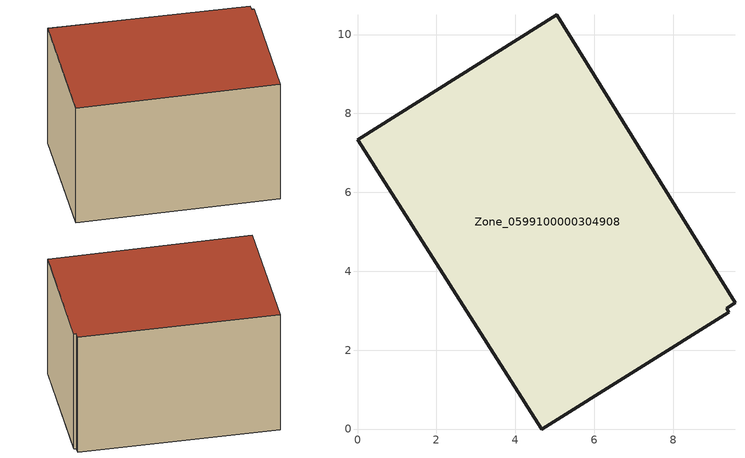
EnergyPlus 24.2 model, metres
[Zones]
Zone_0599100000304908
 floor ground (C_G): 0,7.33 5.05,10.5 9.57,3.2 9.36,3.06 9.41,2.96 4.67,0 z0
 wall outside (C_F): 5.05,10.5 0,7.33 4.67,0 9.41,2.96 9.36,3.06 9.57,3.2 5.05,10.5 z0:5.8
 roof outside (C_R): 0,7.33 4.67,0 9.41,2.96 9.36,3.06 9.57,3.2 5.05,10.5 z5.8
[BUILDING]
Pand.0599100000304908: North Axis=0; Terrain=City; Loads Convergence Tolerance Value=0.04; Temperature Convergence Tolerance Value=0.4; Solar Distribution=FullExterior; Maximum Number of Warmup Days=25; Minimum Number of Warmup Days=1
[Site:Location]
Rotterdam.The.Hague.AP_ZH_NLD Design_Conditions: Latitude=51.96; Longitude=4.45; Time Zone=1; Elevation=-4.5
[SITE:GROUNDTEMPERATURE:BUILDINGSURFACE]
18, 18, 18, 18, 18, 18, 18, 18, 18, 18, 18, 18
[MATERIAL] Thermal Absorptance=0.9; Solar Absorptance=0.7; Visible Absorptance=0.7
Name | Roughness | Thickness | Conductivity | Density | Specific Heat
G.TI.1965-1974 | MediumSmooth | 0.15 | 0.882353 | 540 | 1210
F.TI.1965-1974 | Rough | 0.3 | 0.697674 | 1920 | 840
R.TI.1965-1974 | MediumRough | 0.2 | 0.232558 | 1500 | 1000
[CONSTRUCTION]
C_G: G.TI.1965-1974
C_F: F.TI.1965-1974
C_R: R.TI.1965-1974
[ZONE]
Zone_0599100000304908: Type=1; Multiplier=1; Ceiling Height=Autocalculate; Volume=Autocalculate; Floor Area=autocalculate; Part of Total Floor Area=Yes
[ZONEINFILTRATION:DESIGNFLOWRATE]
Infil_Zone_0599100000304908: Zone or ZoneList or Space or SpaceList=Zone_0599100000304908; Schedule=AlwaysOn; Design Flow Rate Calculation Method=Flow/Area; Flow Rate per Floor Area=0.003; Constant Term Coefficient=1; Temperature Term Coefficient=0; Velocity Term Coefficient=0; Velocity Squared Term Coefficient=0
[HVACTEMPLATE:ZONE:IDEALLOADSAIRSYSTEM]
Zone_0599100000304908: Maximum Heating Supply Air Temperature=50; Minimum Cooling Supply Air Temperature=13; Maximum Heating Supply Air Humidity Ratio=0.0156; Minimum Cooling Supply Air Humidity Ratio=0.0077; Heating Limit=NoLimit; Cooling Limit=NoLimit; Dehumidification Control Type=ConstantSensibleHeatRatio; Cooling Sensible Heat Ratio=0.7; Dehumidification Setpoint=60; Humidification Control Type=None; Humidification Setpoint=30; Outdoor Air Method=None; Outdoor Air Flow Rate per Person=0.00944; Outdoor Air Flow Rate per Zone Floor Area=0; Outdoor Air Flow Rate per Zone=0; Demand Controlled Ventilation Type=None; Outdoor Air Economizer Type=NoEconomizer; Heat Recovery Type=None; Sensible Heat Recovery Effectiveness=0.7; Latent Heat Recovery Effectiveness=0.65
[ZONECONTROL:THERMOSTAT]
ThermostatControl_Zone_0599100000304908: Zone or ZoneList=Zone_0599100000304908; Control Type Schedule=DualSetpointControlType; Control 1=Thermostat_Zone_0599100000304908; Temperature Difference Between Cutout And Setpoint=0
[THERMOSTATSETPOINT:DUALSETPOINT]
Thermostat_Zone_0599100000304908: Heating Setpoint Temperature Schedule=HeatingSetpoint_Zone_0599100000304908; Cooling Setpoint Temperature Schedule=CoolingSetpoint_Zone_0599100000304908
[SCHEDULE:COMPACT]
HeatingSetpoint_Zone_0599100000304908: Through: 12/31, For: AllDays, Until: 24:00, 21
CoolingSetpoint_Zone_0599100000304908: Through: 12/31, For: AllDays, Until: 24:00, 24
DualSetpointControlType: Through: 12/31, For: AllDays, Until: 24:00, 4
AlwaysOn: Through: 12/31, For: AllDays, Until: 24:00, 1
